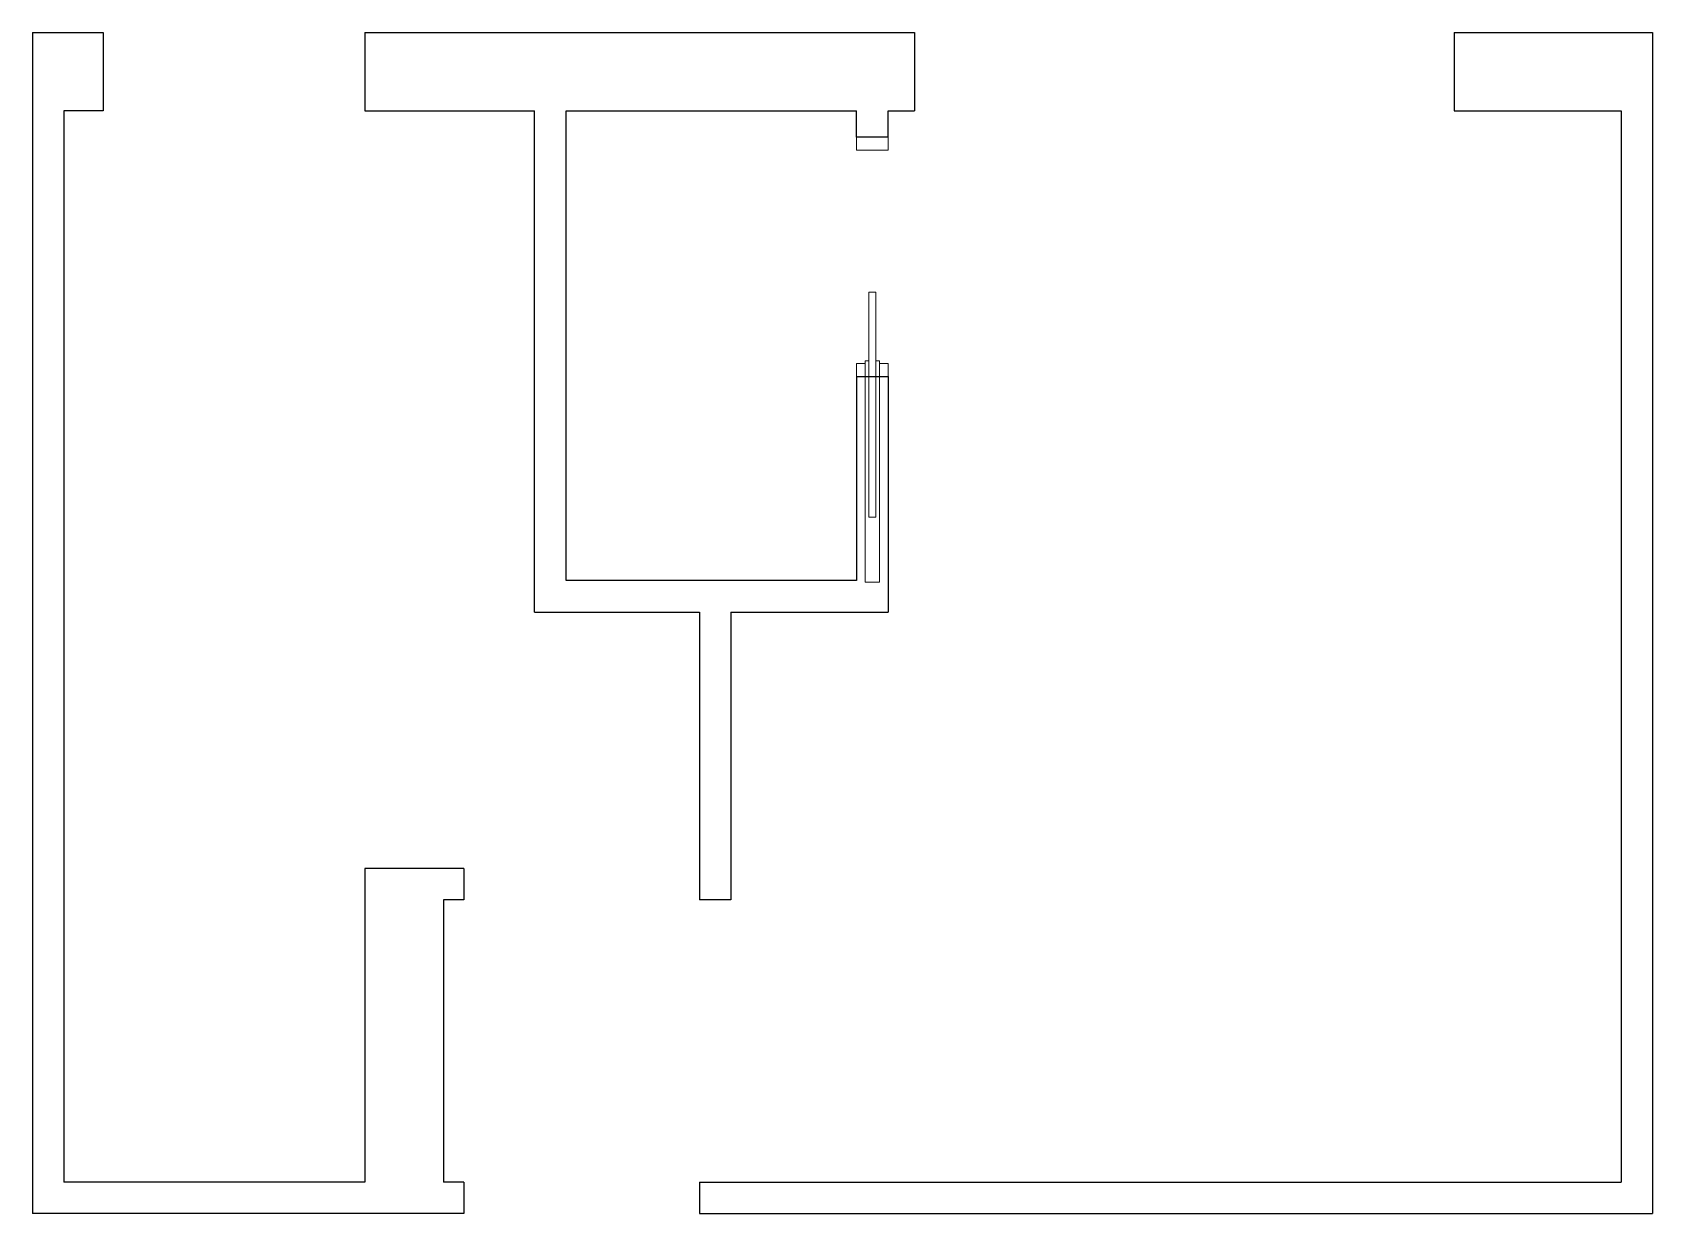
# Model space of a CAD drawing. Header units: millimetres. Extents: x 85 to 1121, y -579 to 123.
# Drawn here: x 1114.91 to 1121.09, y 9.75 to 14.26 of the extents above; entities outside this region: 5.
import ezdxf

# ---------------------------------------------------------------- set-up
doc = ezdxf.new("R2010")
doc.units = ezdxf.units.MM
doc.layers.get('0').update_dxf_attribs({"linetype": 'CONTINUOUS'})
doc.layers.add('DOOR', color=252, linetype='CONTINUOUS', lineweight=5)
doc.layers.add('WALL', color=7, linetype='CONTINUOUS')
doc.styles.get("Standard").update_dxf_attribs({"font": 'STANDARD'})

msp = doc.modelspace()

# ---------------------------------------------------------------- linework, layer by layer
at = {"color": 1}
for p, q in [((974.2727, -578.1277), (975.2727, -578.1277)), ((974.2727, -578.5277), (975.2727, -578.5277))]:
    msp.add_line(p, q, dxfattribs=at)
at = {"layer": 'DOOR', "color": 2}
msp.add_lwpolyline([(1118.1747, 13.8137), (1118.0547, 13.8137), (1118.0547, 13.8635), (1118.1747, 13.8635)], close=True, dxfattribs=at)
for points in [[(1118.1279, 12.4111), (1118.1279, 13.2711), (1118.1015, 13.2711), (1118.1015, 12.4111), (1118.1279, 12.4111)], [(1118.0874, 12.9488), (1118.0547, 12.9488), (1118.0547, 12.9986), (1118.0874, 12.9986)], [(1118.1015, 13.0092), (1118.0874, 13.0092), (1118.0874, 12.1634), (1118.142, 12.1634), (1118.142, 13.0092), (1118.1279, 13.0092)], [(1118.142, 12.9986), (1118.1747, 12.9986), (1118.1747, 12.9488), (1118.142, 12.9488)]]:
    msp.add_lwpolyline(points, dxfattribs=at)
at = {"layer": 'WALL'}
for p, q in [((1114.9067, 14.2635), (1115.1767, 14.2635)), ((1115.1767, 14.2635), (1115.1767, 13.9635)), ((1116.1768, 14.2635), (1116.1768, 13.9635)), ((1116.1768, 14.2635), (1118.2762, 14.2635)), ((1118.2762, 14.2635), (1118.2762, 13.9635)), ((1120.3362, 14.2635), (1120.3362, 13.9635)), ((1120.3362, 14.2635), (1121.0947, 14.2635)), ((1115.0267, 13.9635), (1115.0267, 9.8706)), ((1115.1767, 13.9635), (1115.0267, 13.9635)), ((1116.1768, 13.9635), (1116.8247, 13.9635)), ((1116.8247, 12.0488), (1116.8247, 13.9635)), ((1116.9447, 12.1688), (1116.9447, 13.9635)), ((1116.9447, 13.9635), (1118.0547, 13.9635)), ((1118.0547, 13.8635), (1118.0547, 13.9635)), ((1118.1747, 13.8635), (1118.1747, 13.9635)), ((1118.1747, 13.9635), (1118.2762, 13.9635)), ((1120.3362, 13.9635), (1120.9747, 13.9635)), ((1120.9747, 13.9635), (1120.9747, 9.8706)), ((1118.1747, 13.8635), (1118.0547, 13.8635)), ((1118.0547, 13.8635), (1118.0547, 13.8635)), ((1118.0547, 13.8635), (1118.0547, 13.8635)), ((1118.0547, 13.8635), (1118.0547, 13.8635)), ((1118.0547, 13.8635), (1118.0547, 13.8635)), ((1118.0547, 13.8635), (1118.0547, 13.8635)), ((1118.0547, 13.8635), (1118.0547, 13.8635)), ((1118.0547, 12.9488), (1118.0547, 12.1688)), ((1118.0547, 12.9488), (1118.1747, 12.9487)), ((1118.1747, 12.9488), (1118.1747, 12.0488)), ((1118.0547, 12.1688), (1116.9447, 12.1688)), ((1116.8247, 12.0488), (1117.4547, 12.0488)), ((1116.8247, 12.0488), (1116.8247, 12.0488)), ((1116.8247, 12.0488), (1116.8247, 12.0488)), ((1116.8247, 12.0488), (1116.8247, 12.0488)), ((1116.8247, 12.0488), (1116.8247, 12.0488)), ((1116.8247, 12.0488), (1116.8247, 12.0488)), ((1116.8247, 12.0488), (1116.8247, 12.0488)), ((1117.4547, 12.0488), (1117.4547, 10.9488)), ((1117.5747, 12.0488), (1117.5747, 10.9488)), ((1117.5747, 12.0488), (1118.1747, 12.0488)), ((1116.5547, 11.0688), (1116.1767, 11.0688)), ((1116.1767, 11.0688), (1116.1767, 9.8706)), ((1116.5547, 11.0688), (1116.5547, 10.9488)), ((1116.4767, 10.9488), (1116.4767, 9.8706)), ((1116.5547, 10.9488), (1116.4767, 10.9488)), ((1117.5747, 10.9488), (1117.4547, 10.9488)), ((1116.1767, 9.8706), (1115.0267, 9.8706)), ((1116.5547, 9.8706), (1116.4767, 9.8706)), ((1116.5547, 9.8706), (1116.5547, 9.7506)), ((1117.4547, 9.8706), (1117.4547, 9.7506)), ((1117.4547, 9.8706), (1120.9747, 9.8706))]:
    msp.add_line(p, q, dxfattribs=at)
at = {"layer": 'WALL', "linetype": 'CONTINUOUS'}
for p, q in [((1114.9067, 14.2635), (1114.9067, 9.7506)), ((1121.0947, 14.2635), (1121.0947, 9.7506)), ((1116.5547, 9.7506), (1114.9067, 9.7506)), ((1117.4547, 9.7506), (1121.0947, 9.7506))]:
    msp.add_line(p, q, dxfattribs=at)

# ---------------------------------------------------------------- texts
at = {"color": 255}
msp.add_text('www.archweb.com', height=0.0000000125, rotation=90, dxfattribs=at).set_placement((255.9754, 0.8221))
at = {"color": 252, "attachment_point": 1}
for s, insert, char_height, width in [('www.archweb.com', (84.5715, 123.3493), 6.196267, 69.535888), ('Disegni di architettura\\PStrumenti CAD  per la progettazione\\PBlocchi dwg - Architectural drawings\\PAll rights reserved', (84.7805, 112.8838), 4.2, 106.749999)]:
    msp.add_mtext(s, dxfattribs=dict(at, insert=insert, char_height=char_height, width=width))

doc.saveas('drawing.dxf')
